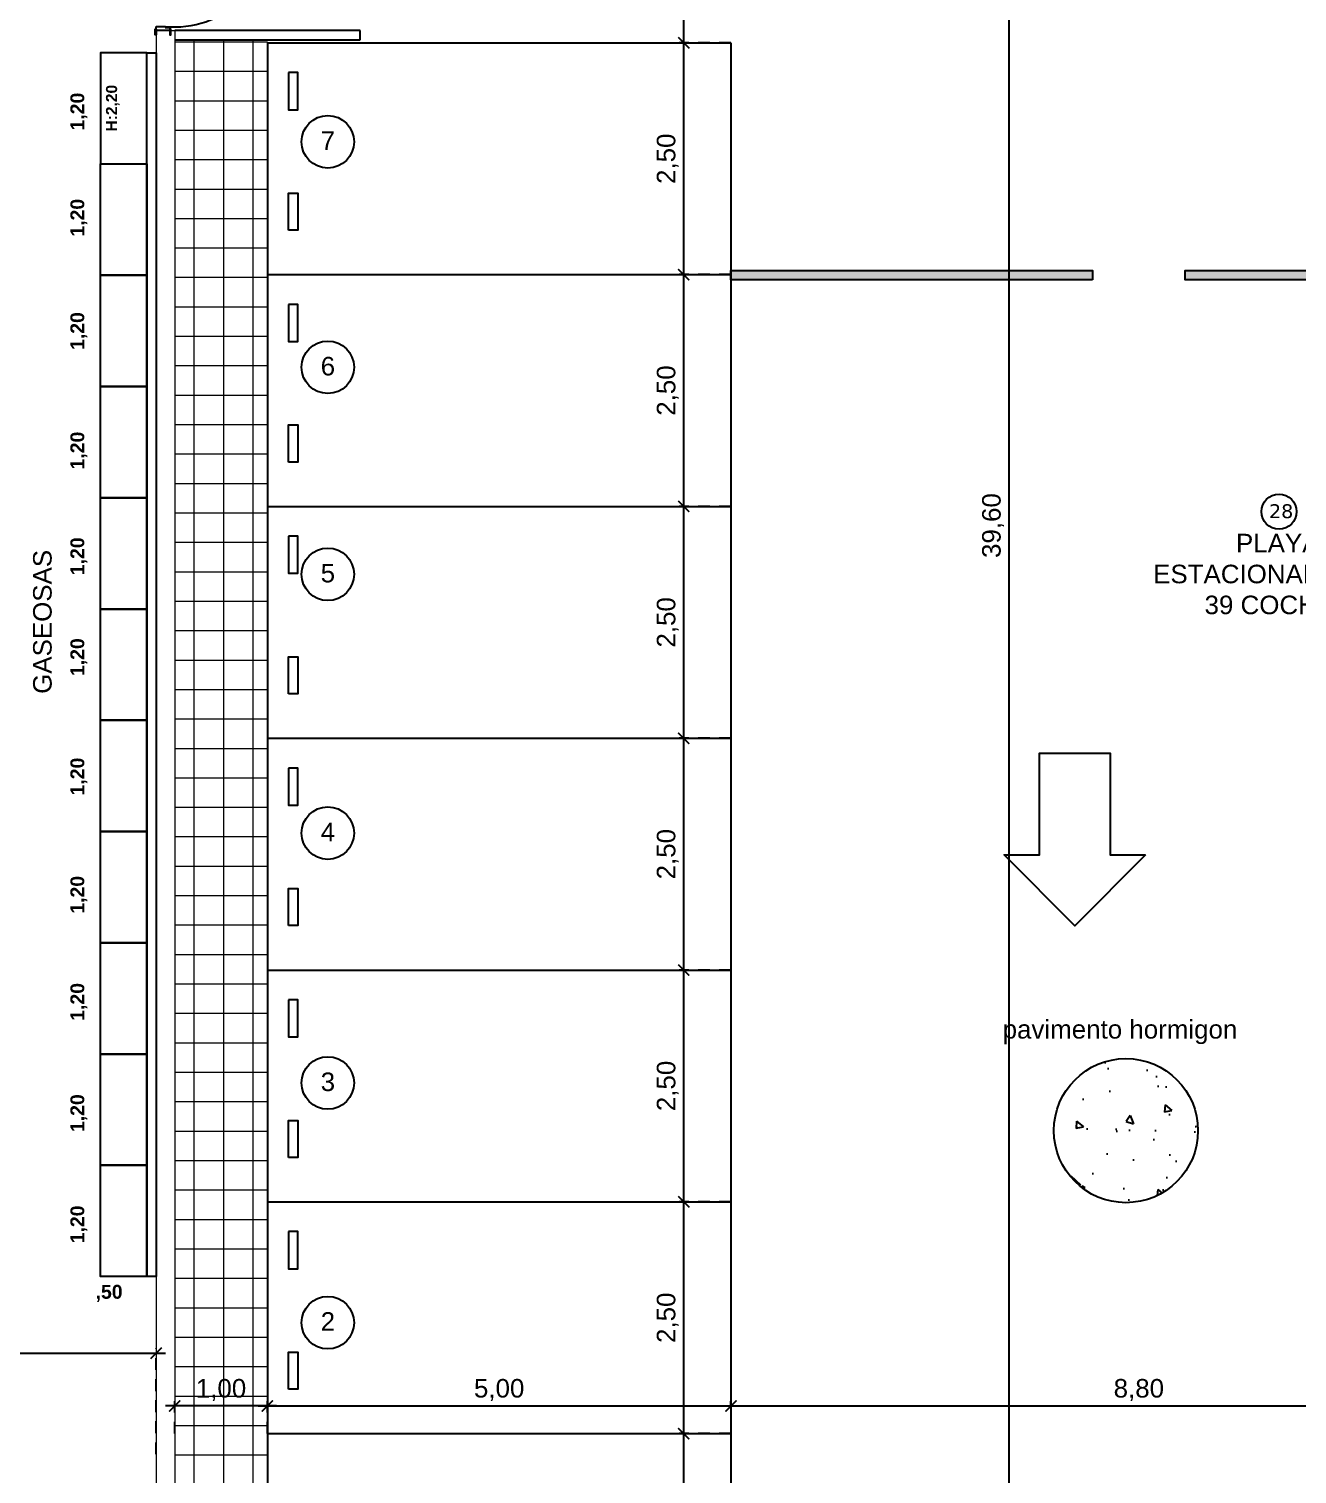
# Model space of a CAD drawing. Header units: metres. Extents: x 1093 to 1459, y -137 to 62.
# Drawn here: x 1300.6 to 1314.28, y -28.15 to -12.56 of the extents above; entities that cross this region are included whole.
import ezdxf

# ---------------------------------------------------------------- set-up
doc = ezdxf.new("R2010")
doc.units = ezdxf.units.M
doc.header["$LTSCALE"] = 0.508
doc.header["$PDMODE"] = 1
doc.header["$PDSIZE"] = -2
doc.linetypes.add('HIDDEN', pattern=[0.375, 0.25, -0.125])
doc.layers.get('0').update_dxf_attribs({"color": 9})
doc.layers.get('Defpoints').update_dxf_attribs({"color": 9})
for name, color, linetype in [('2-texto', 9, 'Continuous'), ('3-muros', 9, 'Continuous'), ('4-carpinterias', 9, 'Continuous'), ('7-equipamiento', 9, 'Continuous'), ('8-cota equipam.', 9, 'Continuous'), ('8-cotas-100', 9, 'Continuous'), ('9-Hatch', 9, 'Continuous'), ('artef', 9, 'Continuous')]:
    doc.layers.add(name, color=color, linetype=linetype)
doc.styles.add('Helvetica (bold)', font='')
doc.styles.add('swiss', font='swissel.ttf')
doc.styles.get('Helvetica (bold)').set_extended_font_data('Helvetica', bold=True)
doc.dimstyles.new('dim-100', dxfattribs={"dimtxt": 0.2, "dimasz": 0.12, "dimexe": 0.05, "dimexo": 0, "dimgap": 0.05, "dimtad": 1, "dimzin": 4, "dimtxsty": 'swiss', "dimblk": 'ARCHTICK', "dimcen": 0.5, "dimdle": 0.1, "dimclrd": 256, "dimclre": 252, "dimclrt": 256, "dimadec": 0, "dimazin": 0, "dimtfac": 1, "dimtix": 1, "dimtmove": 2, "dimatfit": 3, "dimldrblk": 'OPEN30', "dimfxl": 0.05, "dimtolj": 1, "dimtzin": 0, "dimarcsym": 0})

# ---------------------------------------------------------------- blocks, each defined once
blk = doc.blocks.new('PUERTA EMERG')
for p, q in [((354.091, -229.695), (354.241, -229.695)), ((354.091, -229.725), (354.091, -229.695)), ((354.141, -229.725), (354.091, -229.725)), ((354.141, -229.737), (354.141, -229.725)), ((354.241, -229.737), (354.141, -229.737)), ((354.241, -229.695), (354.241, -229.737)), ((354.141, -230.849), (354.091, -230.849)), ((354.091, -230.849), (354.091, -230.879)), ((354.091, -230.879), (354.241, -230.879)), ((354.241, -230.837), (354.141, -230.837)), ((354.141, -230.837), (354.141, -230.849)), ((354.241, -230.879), (354.241, -230.837))]:
    blk.add_line(p, q)
for points in [[(354.091, -229.71), (354.091, -229.649), (354.081, -229.649), (354.081, -229.71)], [(354.241, -229.71), (354.241, -229.649), (354.251, -229.649), (354.251, -229.71)], [(352.965, -230.793), (354.084, -230.793), (354.084, -230.838), (352.965, -230.838)], [(354.091, -230.864), (354.091, -230.925), (354.081, -230.925), (354.081, -230.864)], [(354.241, -230.864), (354.241, -230.925), (354.251, -230.925), (354.251, -230.864)]]:
    blk.add_lwpolyline(points, close=True)
blk.add_circle((354.084, -230.847), 0.006)
at = {"color": 252}
blk.add_arc((354.047, -230.816), 1.083, 85.0526, 178.7845, dxfattribs=at)
blk.add_arc((353.873, -230.833), 0.908, 179.7162, 180.2838)
blk = doc.blocks.new('_ARCHTICK')
at = {"color": 0, "linetype": 'ByBlock', "const_width": 0.15}
blk.add_lwpolyline([(-0.5, -0.5), (0.5, 0.5)], dxfattribs=at)
blk = doc.blocks.new('*D118')
at = {"layer": '8-cotas-100', "color": 252, "linetype": 'HIDDEN', "lineweight": -2, "transparency": 16777216}
for p, q in [((1308.174, -27.711), (1307.615, -27.711)), ((1308.174, -31.111), (1307.615, -31.111))]:
    blk.add_line(p, q, dxfattribs=at)
at = {"layer": '8-cotas-100', "linetype": 'Continuous', "lineweight": -2, "transparency": 16777216}
blk.add_line((1307.665, -31.211), (1307.665, -27.611), dxfattribs=at)
at = {"layer": 'Defpoints', "color": 0, "linetype": 'Continuous', "transparency": 16777216}
for p in [(1307.665, -27.711), (1308.174, -27.711), (1308.174, -31.111)]:
    blk.add_point(p, dxfattribs=at)
at = {"layer": '8-cotas-100', "linetype": 'Continuous', "lineweight": -2, "transparency": 16777216, "xscale": 0.12, "yscale": 0.12, "zscale": 0.12}
for p, rotation in [((1307.665, -27.711), 90), ((1307.665, -31.111), 270)]:
    blk.add_blockref('_ARCHTICK', p, dxfattribs=dict(at, rotation=rotation))
at = {"layer": '8-cotas-100', "linetype": 'Continuous', "lineweight": 0, "transparency": 16777216, "insert": (1307.493, -29.411), "char_height": 0.2, "attachment_point": 5, "rotation": 90, "style": 'swiss'}
blk.add_mtext('\\A1;3,40', dxfattribs=at)
blk = doc.blocks.new('_Open30')
at = {"color": 0, "linetype": 'ByBlock', "lineweight": -2}
for p, q in [((-1, 0.27), (0, 0)), ((0, 0), (-1, -0.27)), ((0, 0), (-1, 0))]:
    blk.add_line(p, q, dxfattribs=at)
blk = doc.blocks.new('*D119')
at = {"layer": '8-cotas-100', "color": 252, "linetype": 'HIDDEN', "lineweight": -2, "transparency": 16777216}
for p, q in [((1308.174, -25.211), (1307.615, -25.211)), ((1308.174, -27.711), (1307.615, -27.711))]:
    blk.add_line(p, q, dxfattribs=at)
at = {"layer": '8-cotas-100', "linetype": 'Continuous', "lineweight": -2, "transparency": 16777216}
blk.add_line((1307.665, -27.811), (1307.665, -25.111), dxfattribs=at)
at = {"layer": 'Defpoints', "color": 0, "linetype": 'Continuous', "transparency": 16777216}
for p in [(1307.665, -25.211), (1308.174, -25.211), (1308.174, -27.711)]:
    blk.add_point(p, dxfattribs=at)
at = {"layer": '8-cotas-100', "linetype": 'Continuous', "lineweight": -2, "transparency": 16777216, "xscale": 0.12, "yscale": 0.12, "zscale": 0.12}
for p, rotation in [((1307.665, -25.211), 90), ((1307.665, -27.711), 270)]:
    blk.add_blockref('_ARCHTICK', p, dxfattribs=dict(at, rotation=rotation))
at = {"layer": '8-cotas-100', "linetype": 'Continuous', "lineweight": 0, "transparency": 16777216, "insert": (1307.493, -26.461), "char_height": 0.2, "attachment_point": 5, "rotation": 90, "style": 'swiss'}
blk.add_mtext('\\A1;2,50', dxfattribs=at)
blk = doc.blocks.new('*D126')
at = {"layer": '8-cotas-100', "color": 252, "linetype": 'HIDDEN', "lineweight": -2, "transparency": 16777216}
for p, q in [((1308.174, -22.711), (1307.615, -22.711)), ((1308.174, -25.211), (1307.615, -25.211))]:
    blk.add_line(p, q, dxfattribs=at)
at = {"layer": '8-cotas-100', "linetype": 'Continuous', "lineweight": -2, "transparency": 16777216}
blk.add_line((1307.665, -25.311), (1307.665, -22.611), dxfattribs=at)
at = {"layer": 'Defpoints', "color": 0, "linetype": 'Continuous', "transparency": 16777216}
for p in [(1307.665, -22.711), (1308.174, -22.711), (1308.174, -25.211)]:
    blk.add_point(p, dxfattribs=at)
at = {"layer": '8-cotas-100', "linetype": 'Continuous', "lineweight": -2, "transparency": 16777216, "xscale": 0.12, "yscale": 0.12, "zscale": 0.12}
for p, rotation in [((1307.665, -22.711), 90), ((1307.665, -25.211), 270)]:
    blk.add_blockref('_ARCHTICK', p, dxfattribs=dict(at, rotation=rotation))
at = {"layer": '8-cotas-100', "linetype": 'Continuous', "lineweight": 0, "transparency": 16777216, "insert": (1307.493, -23.961), "char_height": 0.2, "attachment_point": 5, "rotation": 90, "style": 'swiss'}
blk.add_mtext('\\A1;2,50', dxfattribs=at)
blk = doc.blocks.new('*D127')
at = {"layer": '8-cotas-100', "color": 252, "linetype": 'HIDDEN', "lineweight": -2, "transparency": 16777216}
for p, q in [((1308.174, -20.211), (1307.615, -20.211)), ((1308.174, -22.711), (1307.615, -22.711))]:
    blk.add_line(p, q, dxfattribs=at)
at = {"layer": '8-cotas-100', "linetype": 'Continuous', "lineweight": -2, "transparency": 16777216}
blk.add_line((1307.665, -22.811), (1307.665, -20.111), dxfattribs=at)
at = {"layer": 'Defpoints', "color": 0, "linetype": 'Continuous', "transparency": 16777216}
for p in [(1307.665, -20.211), (1308.174, -20.211), (1308.174, -22.711)]:
    blk.add_point(p, dxfattribs=at)
at = {"layer": '8-cotas-100', "linetype": 'Continuous', "lineweight": -2, "transparency": 16777216, "xscale": 0.12, "yscale": 0.12, "zscale": 0.12}
for p, rotation in [((1307.665, -20.211), 90), ((1307.665, -22.711), 270)]:
    blk.add_blockref('_ARCHTICK', p, dxfattribs=dict(at, rotation=rotation))
at = {"layer": '8-cotas-100', "linetype": 'Continuous', "lineweight": 0, "transparency": 16777216, "insert": (1307.493, -21.461), "char_height": 0.2, "attachment_point": 5, "rotation": 90, "style": 'swiss'}
blk.add_mtext('\\A1;2,50', dxfattribs=at)
blk = doc.blocks.new('*D128')
at = {"layer": '8-cotas-100', "linetype": 'Continuous', "lineweight": -2, "transparency": 16777216}
blk.add_line((1307.665, -20.311), (1307.665, -17.611), dxfattribs=at)
at = {"layer": '8-cotas-100', "color": 252, "linetype": 'HIDDEN', "lineweight": -2, "transparency": 16777216}
for p, q in [((1308.174, -17.711), (1307.615, -17.711)), ((1308.174, -20.211), (1307.615, -20.211))]:
    blk.add_line(p, q, dxfattribs=at)
at = {"layer": 'Defpoints', "color": 0, "linetype": 'Continuous', "transparency": 16777216}
for p in [(1307.665, -17.711), (1308.174, -17.711), (1308.174, -20.211)]:
    blk.add_point(p, dxfattribs=at)
at = {"layer": '8-cotas-100', "linetype": 'Continuous', "lineweight": -2, "transparency": 16777216, "xscale": 0.12, "yscale": 0.12, "zscale": 0.12}
for p, rotation in [((1307.665, -17.711), 90), ((1307.665, -20.211), 270)]:
    blk.add_blockref('_ARCHTICK', p, dxfattribs=dict(at, rotation=rotation))
at = {"layer": '8-cotas-100', "linetype": 'Continuous', "lineweight": 0, "transparency": 16777216, "insert": (1307.493, -18.961), "char_height": 0.2, "attachment_point": 5, "rotation": 90, "style": 'swiss'}
blk.add_mtext('\\A1;2,50', dxfattribs=at)
blk = doc.blocks.new('*D129')
at = {"layer": '8-cotas-100', "linetype": 'Continuous', "lineweight": -2, "transparency": 16777216}
blk.add_line((1307.665, -17.811), (1307.665, -15.111), dxfattribs=at)
at = {"layer": '8-cotas-100', "color": 252, "linetype": 'HIDDEN', "lineweight": -2, "transparency": 16777216}
for p, q in [((1308.174, -15.211), (1307.615, -15.211)), ((1308.174, -17.711), (1307.615, -17.711))]:
    blk.add_line(p, q, dxfattribs=at)
at = {"layer": 'Defpoints', "color": 0, "linetype": 'Continuous', "transparency": 16777216}
for p in [(1307.665, -15.211), (1308.174, -15.211), (1308.174, -17.711)]:
    blk.add_point(p, dxfattribs=at)
at = {"layer": '8-cotas-100', "linetype": 'Continuous', "lineweight": -2, "transparency": 16777216, "xscale": 0.12, "yscale": 0.12, "zscale": 0.12}
for p, rotation in [((1307.665, -15.211), 90), ((1307.665, -17.711), 270)]:
    blk.add_blockref('_ARCHTICK', p, dxfattribs=dict(at, rotation=rotation))
at = {"layer": '8-cotas-100', "linetype": 'Continuous', "lineweight": 0, "transparency": 16777216, "insert": (1307.493, -16.461), "char_height": 0.2, "attachment_point": 5, "rotation": 90, "style": 'swiss'}
blk.add_mtext('\\A1;2,50', dxfattribs=at)
blk = doc.blocks.new('*D130')
at = {"layer": '8-cotas-100', "linetype": 'Continuous', "lineweight": -2, "transparency": 16777216}
blk.add_line((1307.665, -15.311), (1307.665, -12.611), dxfattribs=at)
at = {"layer": '8-cotas-100', "color": 252, "linetype": 'HIDDEN', "lineweight": -2, "transparency": 16777216}
for p, q in [((1308.174, -12.711), (1307.615, -12.711)), ((1308.174, -15.211), (1307.615, -15.211))]:
    blk.add_line(p, q, dxfattribs=at)
at = {"layer": 'Defpoints', "color": 0, "linetype": 'Continuous', "transparency": 16777216}
for p in [(1307.665, -12.711), (1308.174, -12.711), (1308.174, -15.211)]:
    blk.add_point(p, dxfattribs=at)
at = {"layer": '8-cotas-100', "linetype": 'Continuous', "lineweight": -2, "transparency": 16777216, "xscale": 0.12, "yscale": 0.12, "zscale": 0.12}
for p, rotation in [((1307.665, -12.711), 90), ((1307.665, -15.211), 270)]:
    blk.add_blockref('_ARCHTICK', p, dxfattribs=dict(at, rotation=rotation))
at = {"layer": '8-cotas-100', "linetype": 'Continuous', "lineweight": 0, "transparency": 16777216, "insert": (1307.493, -13.961), "char_height": 0.2, "attachment_point": 5, "rotation": 90, "style": 'swiss'}
blk.add_mtext('\\A1;2,50', dxfattribs=at)
blk = doc.blocks.new('*D140')
at = {"layer": '8-cotas-100', "color": 252, "linetype": 'HIDDEN', "lineweight": -2, "transparency": 16777216}
for p, q in [((1280.354, -27.932), (1280.354, -26.793)), ((1301.974, -27.932), (1301.974, -26.793))]:
    blk.add_line(p, q, dxfattribs=at)
at = {"layer": '8-cotas-100', "linetype": 'Continuous', "lineweight": -2, "transparency": 16777216}
blk.add_line((1280.254, -26.843), (1302.074, -26.843), dxfattribs=at)
at = {"layer": 'Defpoints', "color": 0, "linetype": 'Continuous', "transparency": 16777216}
for p in [(1301.974, -26.843), (1280.354, -27.932), (1301.974, -27.932)]:
    blk.add_point(p, dxfattribs=at)
at = {"layer": '8-cotas-100', "linetype": 'Continuous', "lineweight": -2, "transparency": 16777216, "xscale": 0.12, "yscale": 0.12, "zscale": 0.12, "rotation": 180}
blk.add_blockref('_ARCHTICK', (1280.354, -26.843), dxfattribs=at)
at = {"layer": '8-cotas-100', "linetype": 'Continuous', "lineweight": -2, "transparency": 16777216, "xscale": 0.12, "yscale": 0.12, "zscale": 0.12}
blk.add_blockref('_ARCHTICK', (1301.974, -26.843), dxfattribs=at)
at = {"layer": '8-cotas-100', "linetype": 'Continuous', "lineweight": 0, "transparency": 16777216, "insert": (1291.164, -26.671), "char_height": 0.2, "attachment_point": 5, "style": 'swiss'}
blk.add_mtext('\\A1;21,62', dxfattribs=at)
blk = doc.blocks.new('*D181')
at = {"layer": '8-cotas-100', "color": 252, "linetype": 'HIDDEN', "lineweight": -2, "transparency": 16777216}
for p, q in [((1307.665, -11.217), (1307.615, -11.217)), ((1307.665, -12.711), (1307.615, -12.711))]:
    blk.add_line(p, q, dxfattribs=at)
at = {"layer": '8-cotas-100', "linetype": 'Continuous', "lineweight": -2, "transparency": 16777216}
blk.add_line((1307.665, -12.811), (1307.665, -11.117), dxfattribs=at)
at = {"layer": 'Defpoints', "color": 0, "linetype": 'Continuous', "transparency": 16777216}
for p in [(1307.665, -11.217), (1307.665, -11.217), (1307.665, -12.711)]:
    blk.add_point(p, dxfattribs=at)
at = {"layer": '8-cotas-100', "linetype": 'Continuous', "lineweight": -2, "transparency": 16777216, "xscale": 0.12, "yscale": 0.12, "zscale": 0.12}
for p, rotation in [((1307.665, -11.217), 90), ((1307.665, -12.711), 270)]:
    blk.add_blockref('_ARCHTICK', p, dxfattribs=dict(at, rotation=rotation))
at = {"layer": '8-cotas-100', "linetype": 'Continuous', "lineweight": 0, "transparency": 16777216, "insert": (1307.493, -11.964), "char_height": 0.2, "attachment_point": 5, "rotation": 90, "style": 'swiss'}
blk.add_mtext('\\A1;1,49', dxfattribs=at)
blk = doc.blocks.new('*D186')
at = {"layer": '8-cotas-100', "linetype": 'Continuous', "lineweight": -2, "transparency": 16777216}
blk.add_line((1303.274, -27.412), (1302.074, -27.412), dxfattribs=at)
at = {"layer": '8-cotas-100', "color": 252, "linetype": 'HIDDEN', "lineweight": -2, "transparency": 16777216}
for p, q in [((1302.174, -27.711), (1302.174, -27.362)), ((1303.174, -27.711), (1303.174, -27.362))]:
    blk.add_line(p, q, dxfattribs=at)
at = {"layer": 'Defpoints', "color": 0, "linetype": 'Continuous', "transparency": 16777216}
for p in [(1302.174, -27.412), (1302.174, -27.711), (1303.174, -27.711)]:
    blk.add_point(p, dxfattribs=at)
at = {"layer": '8-cotas-100', "linetype": 'Continuous', "lineweight": -2, "transparency": 16777216, "xscale": 0.12, "yscale": 0.12, "zscale": 0.12, "rotation": 180}
blk.add_blockref('_ARCHTICK', (1302.174, -27.412), dxfattribs=at)
at = {"layer": '8-cotas-100', "linetype": 'Continuous', "lineweight": -2, "transparency": 16777216, "xscale": 0.12, "yscale": 0.12, "zscale": 0.12}
blk.add_blockref('_ARCHTICK', (1303.174, -27.412), dxfattribs=at)
at = {"layer": '8-cotas-100', "linetype": 'Continuous', "lineweight": 0, "transparency": 16777216, "insert": (1302.674, -27.24), "char_height": 0.2, "attachment_point": 5, "style": 'swiss'}
blk.add_mtext('\\A1;1,00', dxfattribs=at)
blk = doc.blocks.new('*D187')
at = {"layer": '8-cotas-100', "linetype": 'Continuous', "lineweight": -2, "transparency": 16777216}
blk.add_line((1303.074, -27.412), (1308.274, -27.412), dxfattribs=at)
at = {"layer": '8-cotas-100', "color": 252, "linetype": 'HIDDEN', "lineweight": -2, "transparency": 16777216}
for p, q in [((1303.174, -27.711), (1303.174, -27.362)), ((1308.174, -27.412), (1308.174, -27.362))]:
    blk.add_line(p, q, dxfattribs=at)
at = {"layer": 'Defpoints', "color": 0, "linetype": 'Continuous', "transparency": 16777216}
for p in [(1308.174, -27.412), (1308.174, -27.412), (1303.174, -27.711)]:
    blk.add_point(p, dxfattribs=at)
at = {"layer": '8-cotas-100', "linetype": 'Continuous', "lineweight": -2, "transparency": 16777216, "xscale": 0.12, "yscale": 0.12, "zscale": 0.12, "rotation": 180}
blk.add_blockref('_ARCHTICK', (1303.174, -27.412), dxfattribs=at)
at = {"layer": '8-cotas-100', "linetype": 'Continuous', "lineweight": -2, "transparency": 16777216, "xscale": 0.12, "yscale": 0.12, "zscale": 0.12}
blk.add_blockref('_ARCHTICK', (1308.174, -27.412), dxfattribs=at)
at = {"layer": '8-cotas-100', "linetype": 'Continuous', "lineweight": 0, "transparency": 16777216, "insert": (1305.674, -27.24), "char_height": 0.2, "attachment_point": 5, "style": 'swiss'}
blk.add_mtext('\\A1;5,00', dxfattribs=at)
blk = doc.blocks.new('*D188')
at = {"layer": '8-cotas-100', "linetype": 'Continuous', "lineweight": -2, "transparency": 16777216}
blk.add_line((1308.074, -27.412), (1317.074, -27.412), dxfattribs=at)
at = {"layer": '8-cotas-100', "color": 252, "linetype": 'HIDDEN', "lineweight": -2, "transparency": 16777216}
for p, q in [((1308.174, -27.412), (1308.174, -27.362)), ((1316.974, -27.412), (1316.974, -27.362))]:
    blk.add_line(p, q, dxfattribs=at)
at = {"layer": 'Defpoints', "color": 0, "linetype": 'Continuous', "transparency": 16777216}
for p in [(1308.174, -27.412), (1316.974, -27.412), (1316.974, -27.412)]:
    blk.add_point(p, dxfattribs=at)
at = {"layer": '8-cotas-100', "linetype": 'Continuous', "lineweight": -2, "transparency": 16777216, "xscale": 0.12, "yscale": 0.12, "zscale": 0.12, "rotation": 180}
blk.add_blockref('_ARCHTICK', (1308.174, -27.412), dxfattribs=at)
at = {"layer": '8-cotas-100', "linetype": 'Continuous', "lineweight": -2, "transparency": 16777216, "xscale": 0.12, "yscale": 0.12, "zscale": 0.12}
blk.add_blockref('_ARCHTICK', (1316.974, -27.412), dxfattribs=at)
at = {"layer": '8-cotas-100', "linetype": 'Continuous', "lineweight": 0, "transparency": 16777216, "insert": (1312.574, -27.24), "char_height": 0.2, "attachment_point": 5, "style": 'swiss'}
blk.add_mtext('\\A1;8,80', dxfattribs=at)
blk = doc.blocks.new('*D481')
at = {"layer": '8-cotas-100', "color": 252, "linetype": 'HIDDEN', "lineweight": -2, "transparency": 16777216}
for p, q in [((1310.4, 1.883), (1311.223, 1.883)), ((1309.574, -37.717), (1311.223, -37.717))]:
    blk.add_line(p, q, dxfattribs=at)
at = {"layer": '8-cotas-100', "lineweight": -2, "transparency": 16777216}
blk.add_line((1311.173, 1.983), (1311.173, -37.817), dxfattribs=at)
at = {"layer": 'Defpoints', "color": 0, "transparency": 16777216}
for p in [(1310.4, 1.883), (1309.574, -37.717), (1311.173, -37.717)]:
    blk.add_point(p, dxfattribs=at)
at = {"layer": '8-cotas-100', "lineweight": -2, "transparency": 16777216, "xscale": 0.12, "yscale": 0.12, "zscale": 0.12}
for p, rotation in [((1311.173, 1.883), 90), ((1311.173, -37.717), 270)]:
    blk.add_blockref('_ARCHTICK', p, dxfattribs=dict(at, rotation=rotation))
at = {"layer": '8-cotas-100', "transparency": 16777216, "insert": (1311.002, -17.917), "char_height": 0.2, "attachment_point": 5, "rotation": 90, "style": 'swiss'}
blk.add_mtext('\\A1;39,60', dxfattribs=at)

msp = doc.modelspace()

# ---------------------------------------------------------------- hatches: boundary and pattern name
at = {"layer": '4-carpinterias'}
h = msp.add_hatch(color=256, dxfattribs=at)
h.dxf.hatch_style = 1
h.paths.add_polyline_path([(1312.074, -15.267), (1308.174, -15.267), (1308.174, -15.167), (1312.074, -15.167)])
h = msp.add_hatch(color=256, dxfattribs=at)
h.dxf.hatch_style = 1
h.paths.add_polyline_path([(1316.974, -15.267), (1313.074, -15.267), (1313.074, -15.167), (1316.974, -15.167)])
at = {"layer": '9-Hatch', "linetype": 'Continuous', "lineweight": 0}
h = msp.add_hatch(dxfattribs=at)
h.set_pattern_fill('NET', color=256, scale=0.1)
h.paths.add_polyline_path([(1303.174, -13.011), (1303.174, -12.677), (1302.174, -12.677), (1302.174, -31.111), (1303.174, -31.111)])
h.paths.add_polyline_path([(1322.974, -14.717), (1321.974, -14.717), (1321.974, -37.717), (1322.374, -37.717), (1322.974, -37.717)])
at = {"layer": '9-Hatch'}
h = msp.add_hatch(dxfattribs=at)
h.set_pattern_fill('AR-CONC', color=256, scale=0.005, angle=-90)
h.set_pattern_definition([(320, (1567.2353, 358.8405), (-0.0796954, -0.9109233), [0.09525, -1.04775]), (265, (1567.2353, 358.8405), (0.9552842, 0.1762171), [0.0762, -0.838203]), (10.45144, (1567.2287, 358.7646), (0.8755888, -0.7347062), [0.08095, -0.8904512]), (316.1842, (1567.4893, 358.8405), (-0.2102116, -1.3553952), [0.142875, -1.571625]), (6.63556, (1567.4718, 358.7275), (1.2371306, -1.1870207), [0.121425, -1.335678]), (261.18415, (1567.4893, 358.8405), (1.2371306, -1.1870207), [0.1143, -1.2572987]), (291, (1567.4258, 358.7135), (-0.511326, -0.758072), [0.09525, -1.04775]), (236, (1567.4258, 358.7135), (0.9209398, -0.3090101), [0.0762, -0.8382]), (341.45144, (1567.3832, 358.6503), (0.4096138, -1.0670821), [0.08095, -0.8904497]), (307.5, (1567.2353, 358.8405), (0.4227752, -0.01544302), [0, -0.82804, 0, -0.8509, 0, -0.841375]), (277.5, (1567.2353, 358.8405), (0.50090287, -0.3340983), [0, -0.48514, 0, -0.80899, 0, -0.320675]), (237.5, (1567.2353, 359.1237), (-0.02864372, -0.67795298), [0, -0.3175, 0, -0.9906, 0, -1.31445]), (227.5, (1567.2353, 359.2507), (0.12713246, -0.7406459), [0, -0.41275, 0, -0.65786, 0, -0.93345])])
h.paths.add_polyline_path([(1312.435, -25.22, 1), (1312.435, -23.666, 1)])

# ---------------------------------------------------------------- linework, layer by layer
at = {"layer": '2-texto'}
msp.add_lwpolyline([(1312.646, -21.47), (1311.883, -22.233), (1311.12, -21.47), (1311.502, -21.47), (1311.502, -20.373), (1312.264, -20.373), (1312.264, -21.47)], close=True, dxfattribs=at)
for centre, radius in [((1303.826, -13.778), 0.283), ((1303.826, -16.21), 0.283), ((1314.086, -17.767), 0.19), ((1303.826, -18.443), 0.283), ((1303.826, -21.234), 0.283), ((1303.826, -23.929), 0.283), ((1303.826, -26.514), 0.283)]:
    msp.add_circle(centre, radius, dxfattribs=at)
at = {"layer": '3-muros', "linetype": 'Continuous', "lineweight": 0}
for p, q in [((1301.974, -12.577), (1301.974, -33.517)), ((1302.174, -12.577), (1302.174, -33.317))]:
    msp.add_line(p, q, dxfattribs=at)
at = {"layer": '3-muros', "linetype": 'Continuous', "lineweight": 5}
msp.add_line((1301.974, -12.577), (1302.174, -12.577), dxfattribs=at)
at = {"layer": '4-carpinterias', "flags": 128}
for points in [[(1312.074, -15.267), (1308.174, -15.267), (1308.174, -15.167), (1312.074, -15.167), (1312.074, -15.267)], [(1316.974, -15.267), (1313.074, -15.267), (1313.074, -15.167), (1316.974, -15.167), (1316.974, -15.267)]]:
    msp.add_lwpolyline(points, dxfattribs=at)
at = {"layer": '7-equipamiento'}
for p, q in [((1304.174, -12.577), (1302.174, -12.577)), ((1304.174, -12.677), (1304.174, -12.577)), ((1302.174, -12.677), (1304.174, -12.677))]:
    msp.add_line(p, q, dxfattribs=at)
for points in [[(1301.874, -14.017), (1301.874, -12.817), (1301.374, -12.817), (1301.374, -14.017)], [(1301.974, -26.017), (1301.874, -26.017), (1301.874, -12.817), (1301.974, -12.817)], [(1301.874, -14.017), (1301.874, -15.217), (1301.374, -15.217), (1301.374, -14.017)], [(1301.874, -15.217), (1301.874, -16.417), (1301.374, -16.417), (1301.374, -15.217)], [(1301.874, -16.417), (1301.874, -17.617), (1301.374, -17.617), (1301.374, -16.417)], [(1301.874, -17.617), (1301.874, -18.817), (1301.374, -18.817), (1301.374, -17.617)], [(1301.874, -18.817), (1301.874, -20.017), (1301.374, -20.017), (1301.374, -18.817)], [(1301.874, -20.017), (1301.874, -21.217), (1301.374, -21.217), (1301.374, -20.017)], [(1301.874, -21.217), (1301.874, -22.417), (1301.374, -22.417), (1301.374, -21.217)], [(1301.874, -22.417), (1301.874, -23.617), (1301.374, -23.617), (1301.374, -22.417)], [(1301.874, -23.617), (1301.874, -24.817), (1301.374, -24.817), (1301.374, -23.617)], [(1301.874, -24.817), (1301.874, -26.017), (1301.374, -26.017), (1301.374, -24.817)]]:
    msp.add_lwpolyline(points, close=True, dxfattribs=at)
at = {"layer": '9-Hatch'}
msp.add_circle((1312.435, -24.443), 0.777, dxfattribs=at)
at = {"layer": 'artef'}
for p, q in [((1303.174, -12.711), (1303.174, -31.111)), ((1303.174, -12.711), (1308.174, -12.711)), ((1303.174, -12.711), (1303.174, -31.111)), ((1308.174, -12.711), (1308.174, -31.111)), ((1303.174, -15.211), (1308.174, -15.211)), ((1303.174, -17.711), (1308.174, -17.711)), ((1303.174, -20.211), (1308.174, -20.211)), ((1303.174, -22.711), (1308.174, -22.711)), ((1303.174, -25.211), (1308.174, -25.211)), ((1303.174, -27.711), (1308.174, -27.711))]:
    msp.add_line(p, q, dxfattribs=at)
for points in [[(1303.401, -13.032), (1303.401, -13.432), (1303.501, -13.432), (1303.501, -13.032)], [(1303.401, -14.732), (1303.401, -14.332), (1303.501, -14.332), (1303.501, -14.732)], [(1303.401, -15.532), (1303.401, -15.932), (1303.501, -15.932), (1303.501, -15.532)], [(1303.401, -17.232), (1303.401, -16.832), (1303.501, -16.832), (1303.501, -17.232)], [(1303.401, -18.032), (1303.401, -18.432), (1303.501, -18.432), (1303.501, -18.032)], [(1303.401, -19.732), (1303.401, -19.332), (1303.501, -19.332), (1303.501, -19.732)], [(1303.401, -20.532), (1303.401, -20.932), (1303.501, -20.932), (1303.501, -20.532)], [(1303.401, -22.232), (1303.401, -21.832), (1303.501, -21.832), (1303.501, -22.232)], [(1303.401, -23.032), (1303.401, -23.432), (1303.501, -23.432), (1303.501, -23.032)], [(1303.401, -24.732), (1303.401, -24.332), (1303.501, -24.332), (1303.501, -24.732)], [(1303.401, -25.532), (1303.401, -25.932), (1303.501, -25.932), (1303.501, -25.532)], [(1303.401, -27.232), (1303.401, -26.832), (1303.501, -26.832), (1303.501, -27.232)]]:
    msp.add_lwpolyline(points, close=True, dxfattribs=at)

# ---------------------------------------------------------------- block references
at = {"layer": '4-carpinterias', "rotation": 180}
msp.add_blockref('PUERTA EMERG', (1656.214, -242.272), dxfattribs=at)

# ---------------------------------------------------------------- texts
at = {"layer": '2-texto', "insert": (1303.749, -13.665), "char_height": 0.2, "width": 0.27814, "attachment_point": 1, "line_spacing_factor": 0.844561, "style": 'swiss'}
msp.add_mtext('7', dxfattribs=at)
at = {"layer": '2-texto', "char_height": 0.2, "attachment_point": 1, "line_spacing_factor": 0.844561, "style": 'swiss'}
for s, insert in [('6', (1303.749, -16.098)), ('5', (1303.749, -18.33)), ('4', (1303.749, -21.121)), ('\\H1.0001x;\\C256;3', (1303.749, -23.816)), ('2', (1303.749, -26.401))]:
    msp.add_mtext(s, dxfattribs=dict(at, insert=insert))
at = {"layer": '2-texto', "style": 'swiss'}
for s, insert, char_height, width, attachment_point in [('{\\fVerdana|b0|i0|c0|p34;28}', (1313.978, -17.84), 0.15, 0.29475, 7), ('\\pi0.74477;{\\fArial|b0|i0|c0|p34;PLAYA \\P\\pi-0.14861;ESTACIONAMIENTO\\P\\pi0.40589;39 COCHES}', (1312.877, -18.006), 0.2, 2.36921, 1), ('\\pi-0.6,l0.8,t0.8;pavimento hormigon', (1310.905, -23.25), 0.2, 6.62475, 1)]:
    msp.add_mtext(s, dxfattribs=dict(at, insert=insert, char_height=char_height, width=width, attachment_point=attachment_point))
at = {"layer": '2-texto', "insert": (1300.647, -19.718), "char_height": 0.2, "width": 1.49537, "attachment_point": 1, "rotation": 90, "style": 'swiss'}
msp.add_mtext('\\pi-0.013978;{\\fArial|b0|i0|c0|p34;GASEOSAS}', dxfattribs=at)
at = {"layer": '7-equipamiento', "insert": (1301.433, -14.089, 0), "char_height": 0.12, "attachment_point": 1, "rotation": 90, "style": 'Helvetica (bold)'}
msp.add_mtext_dynamic_manual_height_columns('\\pi0.37495; H:2,20', width=1.43562, gutter_width=1, heights=[0.202], dxfattribs=at)
at = {"layer": '8-cota equipam.', "lineweight": 0, "style": 'Helvetica (bold)'}
for p in [(1301.199, -13.656), (1301.199, -14.801), (1301.199, -16.023), (1301.199, -17.312), (1301.199, -18.452), (1301.199, -19.54), (1301.199, -20.828), (1301.199, -22.103), (1301.199, -23.258), (1301.199, -24.458), (1301.199, -25.658)]:
    msp.add_text('1,20', height=0.1499, rotation=90, dxfattribs=at).set_placement(p)
msp.add_text(',50', height=0.1499, dxfattribs=at).set_placement((1301.321, -26.256))

# ---------------------------------------------------------------- dimensions: what is measured, and where the dimension line sits
at = {"layer": '8-cotas-100'}
dim = msp.add_linear_dim(base=(1311.173, -37.717), p1=(1310.4, 1.883), p2=(1309.574, -37.717), angle=90, dimstyle='dim-100', dxfattribs=at)
dim.commit()
dim.dimension.update_dxf_attribs({"geometry": '*D481', "text_midpoint": (1311.002, -17.917)})
at = {"layer": '8-cotas-100', "linetype": 'Continuous', "lineweight": 0}
for base, p1, p2, picture, middle in [((1307.665, -11.217), (1307.665, -12.711), (1307.665, -11.217), '*D181', (1307.493, -11.964)), ((1307.665, -12.711), (1308.174, -15.211), (1308.174, -12.711), '*D130', (1307.493, -13.961)), ((1307.665, -15.211), (1308.174, -17.711), (1308.174, -15.211), '*D129', (1307.493, -16.461)), ((1307.665, -17.711), (1308.174, -20.211), (1308.174, -17.711), '*D128', (1307.493, -18.961)), ((1307.665, -20.211), (1308.174, -22.711), (1308.174, -20.211), '*D127', (1307.493, -21.461)), ((1307.665, -22.711), (1308.174, -25.211), (1308.174, -22.711), '*D126', (1307.493, -23.961)), ((1307.665, -25.211), (1308.174, -27.711), (1308.174, -25.211), '*D119', (1307.493, -26.461)), ((1307.665, -27.711), (1308.174, -31.111), (1308.174, -27.711), '*D118', (1307.493, -29.411))]:
    dim = msp.add_linear_dim(base=base, p1=p1, p2=p2, angle=90, dimstyle='dim-100', dxfattribs=at)
    dim.commit()
    dim.dimension.update_dxf_attribs({"geometry": picture, "text_midpoint": middle})
for base, p1, p2, picture, middle in [((1301.974, -26.843), (1280.354, -27.932), (1301.974, -27.932), '*D140', (1291.164, -26.671)), ((1302.174, -27.412), (1303.174, -27.711), (1302.174, -27.711), '*D186', (1302.674, -27.24)), ((1308.174, -27.412), (1303.174, -27.711), (1308.174, -27.412), '*D187', (1305.674, -27.24)), ((1316.974, -27.412), (1308.174, -27.412), (1316.974, -27.412), '*D188', (1312.574, -27.24))]:
    dim = msp.add_linear_dim(base=base, p1=p1, p2=p2, dimstyle='dim-100', dxfattribs=at)
    dim.commit()
    dim.dimension.update_dxf_attribs({"geometry": picture, "text_midpoint": middle})

doc.saveas('drawing.dxf')
